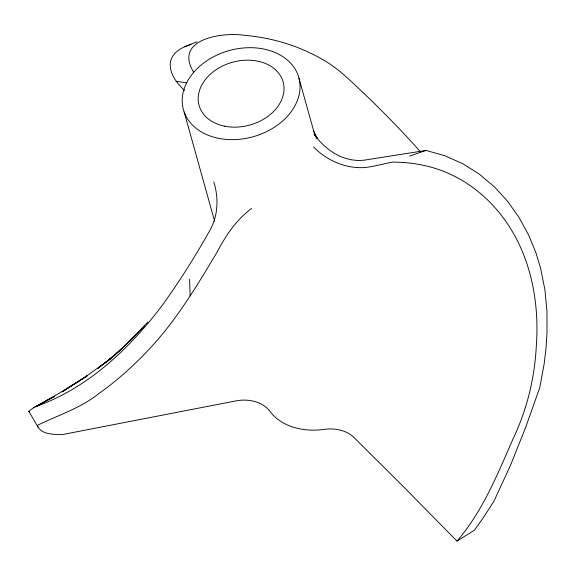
<?xml version="1.0" encoding="UTF-8"?>
<svg xmlns="http://www.w3.org/2000/svg" width="576" height="576" viewBox="0 0 576 576"><rect width="100%" height="100%" fill="white"/><g stroke="black" fill="none" stroke-linecap="round" stroke-linejoin="round"><path stroke-width="0.86" d="M314.086 134.086C325.822 151.258 346.406 163.901 367.711 159.602L426.017 150.437L444.917 155.765L462.866 163.771L479.47 174.254L494.503 186.955L507.722 201.478L519.07 217.534L528.516 234.842L535.853 252.598L540.482 267.718L544.939 289.901L546.948 311.141L547.013 332.957L546.012 348.25L544.14 363.996L539.741 387.778L525.442 427.932L510.494 465.322L493.942 501.228L483.084 518.011L474.437 530.194L456.984 541.109L405.576 488.837L353.714 437.22C349.106 432.799 342.943 430.373 336.701 429.394A36.454 27.216 -15.6 0 0 323.935 429.401A59.882 44.712 -15.6 0 1 269.993 411.379C262.195 401.234 248.047 398.585 236.03 400.889L61.942 434.65C53.604 434.225 42.062 434.945 37.505 426.168L37.728 425.196C57.974 415.224 80.064 408.384 98.086 394.135C116.431 381.161 133.301 366.149 148.644 349.747C175.99 320.933 196.445 286.596 216.763 252.727C225.49 235.915 236.131 219.946 251.582 208.505M456.984 541.109C482.623 511.394 497.39 474.581 512.978 439.034C526.759 410.09 534.571 378.792 536.263 346.781C539.712 301.522 530.51 253.908 502.726 217.13C485.719 194.357 461.844 176.594 434.592 168.185C421.027 164.081 406.879 162.137 392.717 162.122C383.069 163.778 373.622 166.802 363.838 167.602C345.161 168.538 326.39 160.279 313.531 146.909M147.838 322.034L132.156 338.825L110.369 358.999L123.365 347.27L138.866 331.848M138.809 331.927L119.563 350.762L105.833 362.434L115.481 354.492L98.006 368.273L111.78 357.847L83.938 377.971L62.208 391.874L87.516 375.559L58.5 393.696L33.35 407.866L28.8 411.235L38.074 427.198M140.623 330.048L144.252 326.29L140.062 330.61M51.61 398.002L36.792 406.21C88.056 387.77 129.154 348.905 161.611 306.209C178.675 282.643 194.299 257.983 208.577 232.632C218.038 217.541 219.096 198.734 213.797 181.966M53.172 397.138L54.727 396.274L33.35 407.866M196.999 41.868C186.89 45.727 172.656 49.73 170.388 62.222C169.092 73.476 176.818 83.297 184.586 90.439M184.543 46.8L191.167 44.474M409.601 156.06L426.017 150.437M176.054 81.266L186.53 82.829M420.451 151.862C402.754 131.724 383.918 112.608 364.608 94.018C351.482 81.893 338.976 68.738 323.273 59.897C299.491 46.073 272.599 37.764 245.218 35.41C223.085 31.745 172.973 38.822 193.759 72.353M314.906 135.194L317.254 138.355L314.266 133.423M28.8 411.235L29.362 412.164M314.294 133.481L316.807 138.067L313.682 131.011L298.98 78.242A59.882 44.712 -15.6 0 0 202.558 63.871A59.882 44.712 -15.6 0 0 221.818 138.888A59.882 44.712 -15.6 0 0 298.98 78.242M313.682 131.011L315.331 135.756L314.82 134.266M184.176 112.075L214.625 221.213M190.145 295.956L189.598 279.216M224.683 126.202A43.632 32.573 -15.6 0 0 283.68 84.312A43.632 32.573 -15.6 0 0 214.992 70.488A43.632 32.573 -15.6 0 0 224.683 126.202"/></g></svg>
